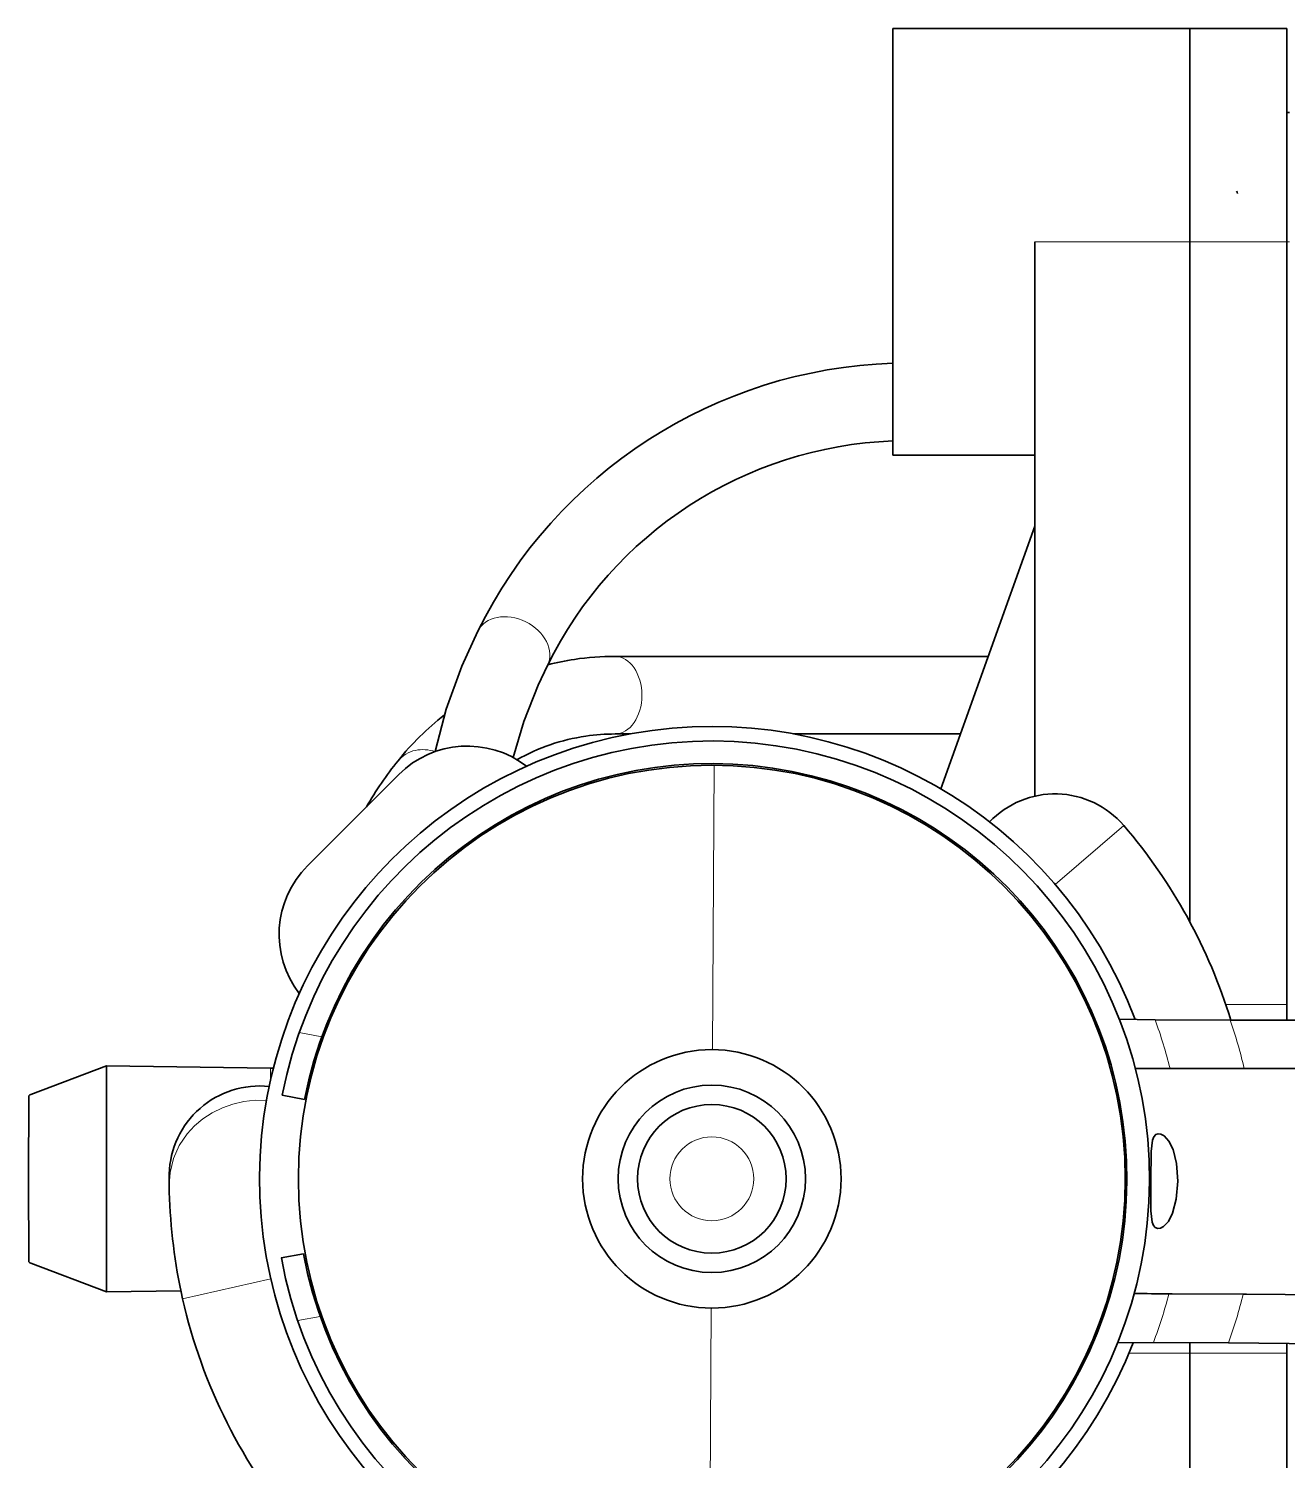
# Model space of a CAD drawing. Extents: x 370 to 946, y 143 to 764.
# Drawn here: x 813 to 832.48, y 415.57 to 437.73 of the extents above; entities that cross this region are included whole.
import ezdxf

# ---------------------------------------------------------------- set-up
doc = ezdxf.new("R2010")
doc.units = 0

msp = doc.modelspace()

# ---------------------------------------------------------------- linework, layer by layer
at = {"color": 7, "lineweight": 35, "ltscale": 0.055}
for p, q in [((828.573, 437.732), (826.373, 437.732)), ((828.573, 437.732), (826.373, 437.732)), ((828.573, 431.132), (826.373, 431.132))]:
    msp.add_line(p, q, dxfattribs=at)
at = {"color": 7, "lineweight": 35, "ltscale": 0.164999}
msp.add_line((826.373, 437.732), (826.373, 431.132), dxfattribs=at)
at = {"color": 7, "lineweight": 35, "ltscale": 0.060001}
msp.add_line((830.973, 437.732), (828.573, 437.732), dxfattribs=at)
at = {"color": 7, "lineweight": 35, "ltscale": 0.0825}
for p, q in [((830.973, 434.432), (830.973, 437.732)), ((830.973, 434.432), (830.973, 437.732)), ((832.473, 434.432), (832.473, 437.732))]:
    msp.add_line(p, q, dxfattribs=at)
at = {"color": 7, "lineweight": 35, "ltscale": 0.0375}
msp.add_line((830.973, 437.732), (832.473, 437.732), dxfattribs=at)
at = {"color": 7, "lineweight": 35, "ltscale": 0.001021}
msp.add_line((832.514, 436.432), (832.473, 436.432), dxfattribs=at)
at = {"color": 7, "lineweight": 35, "ltscale": 0.214467}
msp.add_line((828.573, 425.853), (828.573, 434.432), dxfattribs=at)
at = {"color": 7, "lineweight": 13, "ltscale": 0.060001}
msp.add_line((830.973, 434.432), (828.573, 434.432), dxfattribs=at)
at = {"color": 7, "lineweight": 35, "ltscale": 0.263126}
for p, q in [((830.973, 423.907), (830.973, 434.432)), ((830.973, 434.432), (830.973, 423.907))]:
    msp.add_line(p, q, dxfattribs=at)
at = {"color": 7, "lineweight": 13, "ltscale": 0.0375}
for p, q in [((830.973, 434.432), (832.473, 434.432)), ((830.973, 417.232), (832.473, 417.232))]:
    msp.add_line(p, q, dxfattribs=at)
at = {"color": 7, "lineweight": 35, "ltscale": 0.295}
for p, q in [((832.473, 434.432), (832.473, 422.632)), ((830.973, 405.432), (830.973, 417.232)), ((830.973, 417.232), (830.973, 405.432)), ((832.473, 417.232), (832.473, 405.432))]:
    msp.add_line(p, q, dxfattribs=at)
at = {"color": 7, "lineweight": 13, "ltscale": 0.001021}
msp.add_line((832.514, 434.432), (832.473, 434.432), dxfattribs=at)
at = {"color": 7, "lineweight": 35, "ltscale": 0.107933}
msp.add_line((828.573, 430.033), (827.117, 425.968), dxfattribs=at)
at = {"color": 7, "lineweight": 35, "ltscale": 0.144357}
msp.add_line((822.076, 428.016), (827.851, 428.016), dxfattribs=at)
at = {"color": 7, "lineweight": 35, "ltscale": 0.005792}
msp.add_line((822.076, 426.816), (822.308, 426.816), dxfattribs=at)
at = {"color": 7, "lineweight": 35, "ltscale": 0.064574}
msp.add_line((824.838, 426.816), (827.421, 426.816), dxfattribs=at)
at = {"color": 7, "lineweight": 13, "ltscale": 0.11}
for p, q in [((823.607, 426.332), (823.584, 421.932)), ((823.562, 417.932), (823.538, 413.532))]:
    msp.add_line(p, q, dxfattribs=at)
at = {"color": 7, "lineweight": 35, "ltscale": 0.050001}
msp.add_line((817.314, 424.776), (818.729, 426.19), dxfattribs=at)
at = {"color": 7, "lineweight": 13, "ltscale": 0.035}
msp.add_line((829.949, 425.4), (828.886, 424.489), dxfattribs=at)
at = {"color": 7, "lineweight": 13, "ltscale": 0.023643}
msp.add_line((831.527, 422.632), (832.473, 422.632), dxfattribs=at)
at = {"color": 7, "lineweight": 35, "ltscale": 0.006142}
msp.add_line((832.473, 422.386), (832.473, 422.632), dxfattribs=at)
at = {"color": 7, "lineweight": 35, "ltscale": 0.013845}
for p, q in [((829.881, 422.403), (830.435, 422.392)), ((829.854, 417.392), (830.408, 417.397))]:
    msp.add_line(p, q, dxfattribs=at)
at = {"color": 7, "lineweight": 35, "ltscale": 0.029039}
msp.add_line((830.435, 422.392), (831.596, 422.386), dxfattribs=at)
at = {"color": 7, "lineweight": 35, "ltscale": 0.036441}
for p, q in [((833.054, 422.385), (831.596, 422.386)), ((833.027, 417.376), (831.569, 417.391))]:
    msp.add_line(p, q, dxfattribs=at)
at = {"color": 7, "lineweight": 13, "ltscale": 0.008853}
msp.add_line((817.187, 422.195), (817.535, 422.127), dxfattribs=at)
at = {"color": 7, "lineweight": 35, "ltscale": 0.031295}
for p, q in [((813.032, 421.238), (814.202, 421.682)), ((813.032, 418.626), (814.202, 418.182))]:
    msp.add_line(p, q, dxfattribs=at)
at = {"color": 7, "lineweight": 35, "ltscale": 0.04375}
for q in [(814.202, 421.682), (814.202, 418.182)]:
    msp.add_line((814.202, 419.932), q, dxfattribs=at)
at = {"color": 7, "lineweight": 35, "ltscale": 0.063426}
msp.add_line((816.739, 421.643), (814.202, 421.682), dxfattribs=at)
at = {"color": 7, "lineweight": 35, "ltscale": 0.001148}
msp.add_line((816.785, 421.642), (816.739, 421.643), dxfattribs=at)
at = {"color": 7, "lineweight": 13, "ltscale": 0.004861}
msp.add_line((816.739, 421.449), (816.739, 421.643), dxfattribs=at)
at = {"color": 7, "lineweight": 35, "ltscale": 0.013417}
msp.add_line((830.129, 421.639), (830.666, 421.639), dxfattribs=at)
at = {"color": 7, "lineweight": 35, "ltscale": 0.01286}
msp.add_line((830.13, 421.639), (830.644, 421.639), dxfattribs=at)
at = {"color": 7, "lineweight": 35, "ltscale": 0.028709}
msp.add_line((830.644, 421.639), (831.793, 421.639), dxfattribs=at)
at = {"color": 7, "lineweight": 35, "ltscale": 0.001826}
msp.add_line((830.644, 421.639), (830.717, 421.639), dxfattribs=at)
at = {"color": 7, "lineweight": 35, "ltscale": 0.001289}
msp.add_line((830.666, 421.639), (830.717, 421.639), dxfattribs=at)
at = {"color": 7, "lineweight": 35, "ltscale": 0.027403}
msp.add_line((830.717, 421.639), (831.814, 421.639), dxfattribs=at)
at = {"color": 7, "lineweight": 35, "ltscale": 0.001797}
msp.add_line((831.793, 421.639), (831.865, 421.639), dxfattribs=at)
at = {"color": 7, "lineweight": 35, "ltscale": 0.001277}
msp.add_line((831.865, 421.639), (831.814, 421.639), dxfattribs=at)
at = {"color": 7, "lineweight": 35, "ltscale": 0.03438}
msp.add_line((831.865, 421.639), (833.24, 421.638), dxfattribs=at)
at = {"color": 7, "lineweight": 35, "ltscale": 0.032057}
for p in [(813.001, 421.214), (813.001, 418.649)]:
    msp.add_line(p, (812.997, 419.932), dxfattribs=at)
at = {"color": 7, "lineweight": 35, "ltscale": 0.008749}
msp.add_line((816.923, 421.227), (817.266, 421.16), dxfattribs=at)
at = {"color": 7, "lineweight": 35, "ltscale": 0.004427}
msp.add_line((815.174, 419.831), (815.174, 420.008), dxfattribs=at)
at = {"color": 7, "lineweight": 35, "ltscale": 0.00875}
msp.add_line((816.909, 418.708), (817.254, 418.771), dxfattribs=at)
at = {"color": 7, "lineweight": 13, "ltscale": 0.034999}
msp.add_line((816.746, 418.382), (815.381, 418.072), dxfattribs=at)
at = {"color": 7, "lineweight": 35, "ltscale": 0.028783}
msp.add_line((815.354, 418.199), (814.202, 418.182), dxfattribs=at)
at = {"color": 7, "lineweight": 35, "ltscale": 0.002766}
msp.add_line((815.381, 418.072), (815.358, 418.181), dxfattribs=at)
at = {"color": 7, "lineweight": 35, "ltscale": 0.001291}
msp.add_line((830.648, 418.152), (830.7, 418.152), dxfattribs=at)
at = {"color": 7, "lineweight": 35, "ltscale": 0.027437}
msp.add_line((830.7, 418.152), (831.797, 418.146), dxfattribs=at)
at = {"color": 7, "lineweight": 35, "ltscale": 0.001279}
msp.add_line((831.848, 418.146), (831.797, 418.146), dxfattribs=at)
at = {"color": 7, "lineweight": 13, "ltscale": 0.008852}
msp.add_line((817.163, 417.738), (817.511, 417.802), dxfattribs=at)
at = {"color": 7, "lineweight": 13, "ltscale": 0.023541}
msp.add_line((830.973, 417.232), (830.031, 417.232), dxfattribs=at)
at = {"color": 7, "lineweight": 35, "ltscale": 0.029041}
msp.add_line((830.408, 417.397), (831.569, 417.391), dxfattribs=at)
at = {"color": 7, "lineweight": 35, "ltscale": 0.004079}
for p, q in [((830.973, 417.395), (830.973, 417.232)), ((830.973, 417.232), (830.973, 417.395))]:
    msp.add_line(p, q, dxfattribs=at)
at = {"color": 7, "lineweight": 35, "ltscale": 0.003743}
msp.add_line((832.473, 417.232), (832.473, 417.381), dxfattribs=at)
at = {"color": 7, "lineweight": 35}
for points in [[(819.29, 426.544), (819.46, 427.199), (819.705, 427.865), (819.951, 428.405)], [(820.498, 426.452), (820.661, 427.01), (820.884, 427.569), (821.028, 427.876)], [(830.369, 419.895), (830.373, 420.355), (830.393, 420.53), (830.415, 420.584), (830.445, 420.616), (830.482, 420.628), (830.526, 420.623), (830.575, 420.597), (830.648, 420.516), (830.712, 420.385), (830.765, 420.17), (830.785, 419.893)], [(830.369, 419.895), (830.368, 419.437), (830.387, 419.263), (830.408, 419.209), (830.437, 419.176), (830.475, 419.163), (830.518, 419.168), (830.567, 419.194), (830.641, 419.273), (830.706, 419.402), (830.761, 419.615), (830.785, 419.893)], [(831.848, 418.146), (833.049, 418.136), (833.219, 418.131), (833.223, 418.13)]]:
    msp.add_lwpolyline(points, dxfattribs=at)
at = {"color": 7, "lineweight": 13}
msp.add_lwpolyline([(816.679, 421.145), (816.504, 421.148), (816.33, 421.128), (816.16, 421.089), (815.996, 421.03), (815.84, 420.953), (815.695, 420.859), (815.566, 420.751), (815.453, 420.628), (815.33, 420.445), (815.241, 420.244), (815.188, 420.031), (815.174, 419.831)], dxfattribs=at)
at = {"color": 7, "lineweight": 35}
for centre, radius in [((823.573, 419.932), 6.4), ((823.573, 419.931), 2), ((823.573, 419.932), 1.45), ((823.573, 419.932), 1.15)]:
    msp.add_circle(centre, radius, dxfattribs=at)
at = {"color": 7, "lineweight": 13}
msp.add_circle((823.573, 419.932), 0.65, dxfattribs=at)
at = {"color": 7, "lineweight": 35}
for centre, radius, start, end in [((831.659, 435.182), 0.05, 0.0147, 45.0073), ((826.616, 425.13), 7.426, 91.876, 153.8332), ((826.616, 425.129), 6.227, 92.2401, 153.828), ((822.072, 423.741), 4.275, 98.4006, 104.0525), ((822.076, 423.717), 4.3, 89.9999, 98.4135), ((822.078, 423.714), 4.304, 127.953, 141.3397), ((823.573, 419.932), 7, 20.6321, 338.7497), ((822.076, 423.716), 3.1, 98.4082, 119.3475), ((822.076, 423.713), 3.103, 90.0006, 98.4135), ((823.573, 419.932), 6.775, 190.4078, 168.9738), ((819.789, 425.129), 1.5, 52.3627, 135), ((823.573, 419.932), 6.425, 190.4078, 168.9738), ((822.972, 422.952), 5.478, 140.96, 150.0069), ((828.886, 424.489), 1.4, 40.6164, 136.3555), ((823.573, 419.932), 8.4, 16.9895, 40.6164), ((818.375, 423.715), 1.5, 135, 217.6373), ((813.038, 421.195), 0.0422, 97.647, 152.9322), ((816.573, 419.969), 1.4, 83.9516, 178.4355), ((824.29, 420.009), 9.119, 181.1225, 191.5686), ((813.038, 418.668), 0.0422, 207.0678, 262.353), ((830.584, 439.979), 21.826, 268.7596, 270.168), ((823.573, 419.932), 8.4, 192.787, 220.6164)]:
    msp.add_arc(centre, radius, start, end, dxfattribs=at)
at = {"color": 7, "lineweight": 13}
for centre, radius, start, end in [((819.073, 426.112), 0.459, 101.2058, 140.7548), ((819.099, 425.984), 0.59, 71.122, 101.2561), ((823.778, 419.937), 7.095, 13.8785, 20.2442), ((824.569, 419.938), 7.442, 13.2098, 19.2054), ((823.778, 419.924), 7.095, 339.1375, 345.5361), ((824.569, 419.915), 7.442, 340.1764, 346.2511)]:
    msp.add_arc(centre, radius, start, end, dxfattribs=at)
for centre, major_axis, ratio, start_param, end_param in [((820.489, 428.14), (0.539, -0.265), 0.766087, 6.283185, 9.424777), ((822.076, 427.416), (0, -0.6), 0.690777, 0.000016, 3.141608)]:
    msp.add_ellipse(centre, major_axis=major_axis, ratio=ratio, start_param=start_param, end_param=end_param, dxfattribs=at)

doc.saveas('drawing.dxf')
